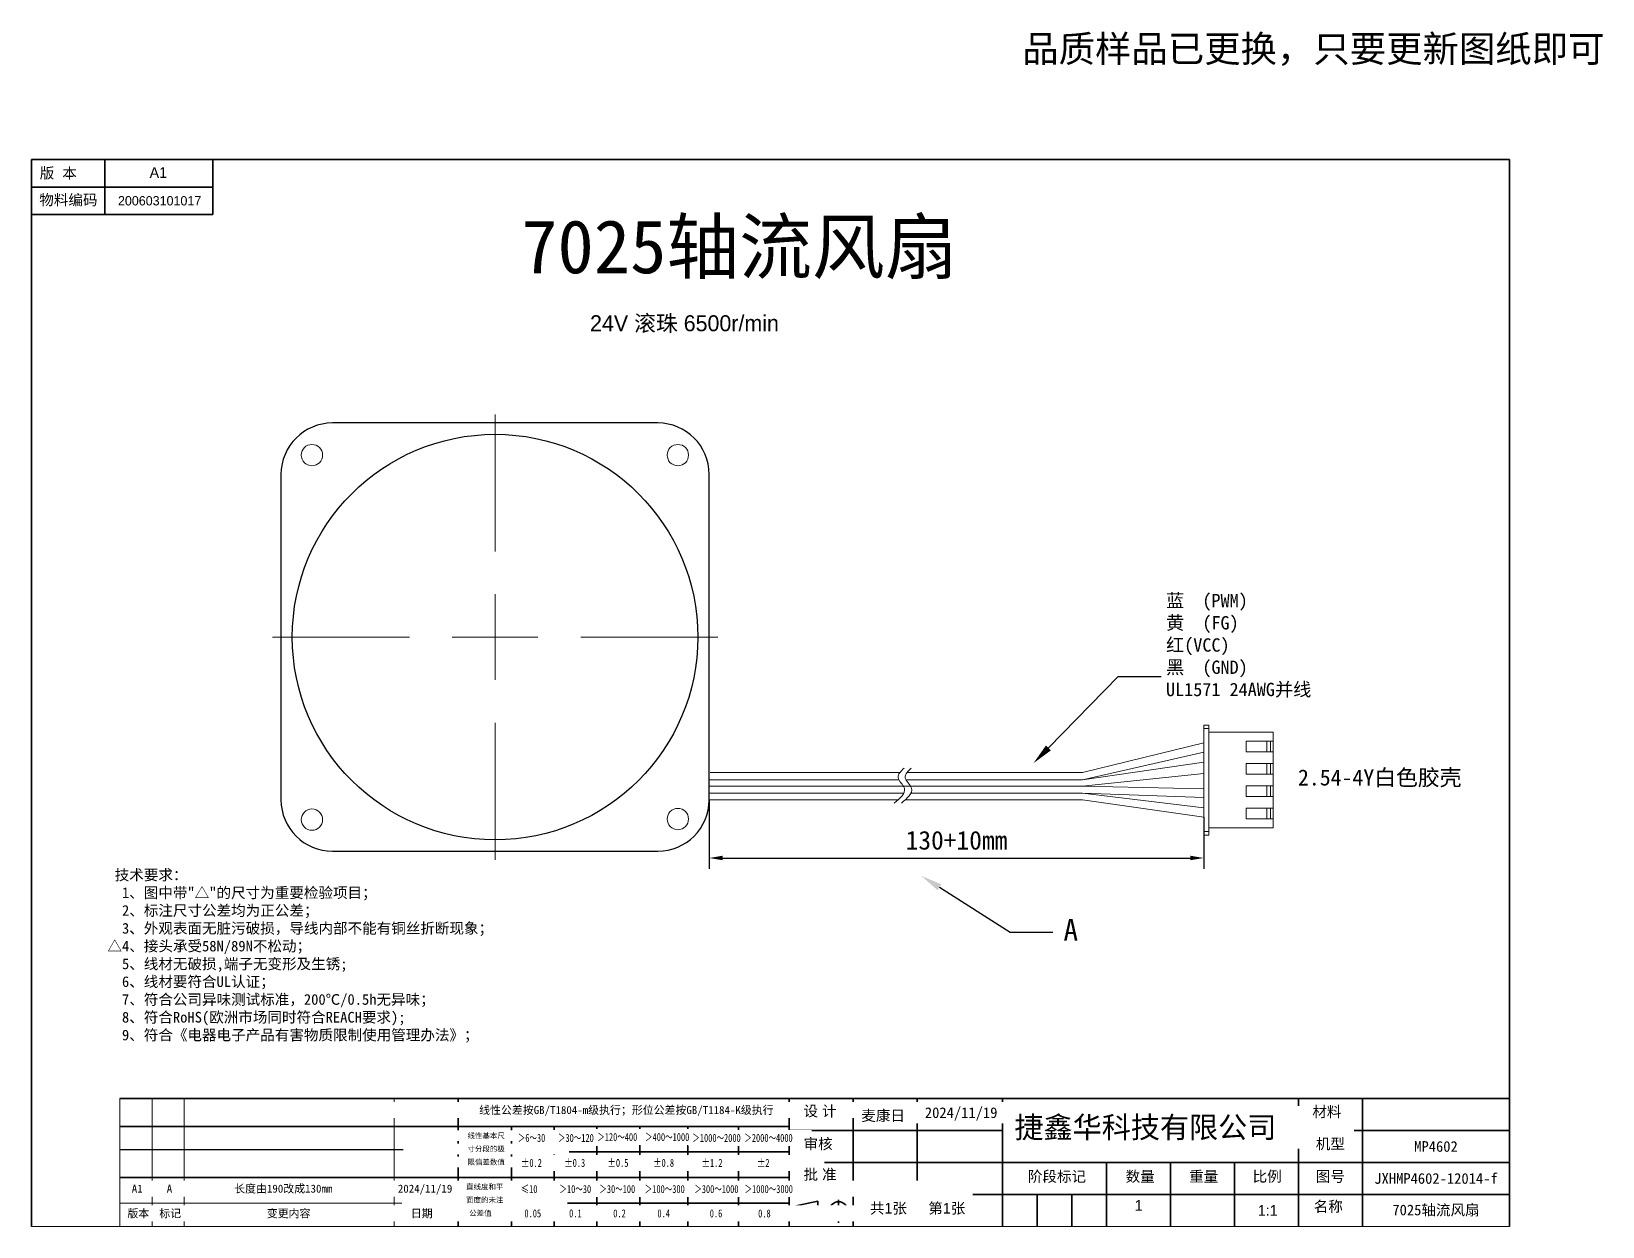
# Model space of a CAD drawing. Header units: millimetres. Extents: x -293 to 5666, y -3485 to 352.
# Drawn here: x 452.8 to 747.3, y -1910.2 to -1686.2 of the extents above; entities that cross this region are included whole.
import ezdxf
from ezdxf import colors
from ezdxf.entities.mleader import LeaderData, LeaderLine
from ezdxf.math import Vec2, Vec3

# ---------------------------------------------------------------- set-up
doc = ezdxf.new("R2010")
doc.units = ezdxf.units.MM
doc.header["$PDSIZE"] = -1
doc.linetypes.add('点画线', pattern=[18, 12, -2, 2, -2])
doc.layers.get('0').update_dxf_attribs({"lineweight": 18})
doc.layers.add('中心线层', color=1, linetype='点画线', lineweight=18)
doc.layers.add('更新', color=10, linetype='Continuous', lineweight=18)
doc.styles.add('SLDTEXTSTYLE0', font='')
doc.styles.add('SLDTEXTSTYLE1', font='')
doc.styles.get("Standard").update_dxf_attribs({"font": ''})
doc.styles.add('标准', font='', dxfattribs={"width": 0.667})
doc.styles.get('SLDTEXTSTYLE0').set_extended_font_data('汉仪长仿宋体')
doc.styles.get('SLDTEXTSTYLE1').set_extended_font_data('汉仪长仿宋体')
doc.styles.get('Standard').set_extended_font_data('FangSong')
doc.styles.get('标准').set_extended_font_data('宋体')
doc.dimstyles.new('ISO-25', dxfattribs={"dimtxt": 2.5, "dimasz": 2.5, "dimexe": 1.25, "dimexo": 0.625, "dimtad": 1, "dimtxsty": 'Standard', "dimcen": 2.5, "dimdle": 5, "dimadec": 0, "dimazin": 0, "dimtfac": 1, "dimtmove": 0, "dimatfit": 3, "dimfxl": 1, "dimarcsym": 0})

# ---------------------------------------------------------------- blocks, each defined once
blk = doc.blocks.new('SW_CENTERMARKSYMBOL_0')
at = {"layer": '中心线层', "color": 0}
for p, q in [((0, 5), (0, 13)), ((0, 0), (0, 2.5)), ((-5, 0), (-13, 0)), ((0, 0), (-2.5, 0)), ((0, 0), (0, -2.5)), ((0, 0), (2.5, 0)), ((5, 0), (13, 0)), ((0, -5), (0, -13))]:
    blk.add_line(p, q, dxfattribs=at)
blk = doc.blocks.new('*D1118')
at = {"color": 0, "lineweight": -2, "transparency": 16777216}
for p, q in [((579.83, -1830.23), (579.83, -1843.14)), ((672.53, -1833.5), (672.53, -1843.14)), ((582.33, -1841.14), (670.03, -1841.14))]:
    blk.add_line(p, q, dxfattribs=at)
at = {"color": 0, "transparency": 16777216}
for points in [[(582.33, -1840.72), (582.33, -1841.55), (579.83, -1841.14)], [(670.03, -1841.55), (670.03, -1840.72), (672.53, -1841.14)]]:
    blk.add_solid(points, dxfattribs=at)
at = {"layer": 'Defpoints', "color": 0, "transparency": 16777216}
for p in [(579.83, -1830.23), (672.53, -1833.5), (672.53, -1841.14)]:
    blk.add_point(p, dxfattribs=at)
at = {"color": 0, "transparency": 16777216, "insert": (626.18, -1837.84), "char_height": 3.5, "attachment_point": 5}
blk.add_mtext('\\A1;130+10mm', dxfattribs=at)

msp = doc.modelspace()

# ---------------------------------------------------------------- linework, layer by layer
at = {"color": 7, "linetype": 'Continuous', "lineweight": 25}
for p, q in [((466.5507, -1710.2167), (452.8007, -1710.2167)), ((452.8007, -1710.2167), (452.8007, -1715.3906)), ((466.5507, -1710.2167), (466.5507, -1715.3906)), ((466.5507, -1715.3906), (452.8007, -1715.3906)), ((570.196, -1759.6051), (509.2026, -1759.6051)), ((499.5721, -1769.2356), (499.5721, -1830.229)), ((579.8265, -1830.229), (579.8265, -1769.2356)), ((509.2026, -1839.8595), (570.196, -1839.8595)), ((532.8007, -1895.8167), (469.4015, -1895.8167))]:
    msp.add_line(p, q, dxfattribs=at)
at = {"color": 7, "linetype": 'Continuous', "lineweight": 35}
for p, q in [((452.8007, -1710.2167), (729.8007, -1710.2167)), ((452.8007, -1710.2167), (452.8007, -1910.2167)), ((466.5507, -1710.2167), (466.5507, -1720.5359)), ((486.7939, -1710.2167), (486.7939, -1720.5359)), ((729.8007, -1710.2167), (729.8007, -1910.2167)), ((452.8007, -1715.3906), (486.7939, -1715.3906)), ((452.8007, -1720.5359), (486.7939, -1720.5359)), ((594.8007, -1886.2167), (469.4015, -1886.2167)), ((532.8007, -1910.2167), (532.8007, -1886.2167)), ((532.8007, -1886.2167), (532.8007, -1910.2167)), ((594.8007, -1886.2167), (594.8007, -1910.2167)), ((594.8007, -1886.2167), (691.5892, -1886.2167)), ((594.8007, -1886.2167), (594.8007, -1910.2167)), ((608.0892, -1886.2167), (596.0892, -1886.2167)), ((606.8007, -1886.2212), (606.8007, -1910.2167)), ((618.8007, -1886.2212), (618.8007, -1904.2167)), ((634.8007, -1886.2167), (634.8007, -1910.2167)), ((690.3007, -1886.2167), (690.3007, -1910.2167)), ((691.5892, -1886.2167), (729.8628, -1886.2167)), ((702.3007, -1886.2167), (702.3007, -1910.2167)), ((594.8007, -1891.4379), (469.4015, -1891.4379)), ((542.8007, -1910.2167), (542.8007, -1891.4379)), ((550.8007, -1891.4379), (550.8007, -1910.2167)), ((558.8007, -1910.2167), (558.8007, -1891.4379)), ((566.8007, -1910.2167), (566.8007, -1891.4379)), ((575.8007, -1910.2167), (575.8007, -1891.4379)), ((585.3007, -1891.4379), (585.3007, -1910.2167)), ((634.8007, -1892.2167), (594.8007, -1892.2167)), ((690.3007, -1892.2167), (729.8007, -1892.2167)), ((542.8007, -1896.2379), (594.8007, -1896.2379)), ((594.8007, -1898.2167), (729.8007, -1898.2167)), ((654.3007, -1910.2167), (654.3007, -1898.2167)), ((666.3007, -1898.2167), (666.3007, -1910.2167)), ((678.3007, -1898.2167), (678.3007, -1910.2167)), ((532.8007, -1901.0379), (469.4015, -1901.0379)), ((634.8007, -1904.2167), (594.8007, -1904.2167)), ((604.0808, -1905.22), (604.0808, -1909.4921)), ((729.8007, -1904.2167), (634.8007, -1904.2167)), ((641.3007, -1910.2167), (641.3007, -1904.2167)), ((647.8007, -1904.2167), (647.8007, -1910.2167)), ((594.8007, -1905.8379), (542.8007, -1905.8379)), ((600.7472, -1907.3206), (594.7424, -1907.3206)), ((596.0808, -1906.3268), (600.1869, -1905.442)), ((596.0808, -1906.3268), (596.0808, -1908.3569)), ((600.1869, -1905.442), (600.1869, -1908.9385)), ((607.1632, -1907.3206), (602.3308, -1907.3206)), ((600.1869, -1908.9385), (596.0808, -1908.3569))]:
    msp.add_line(p, q, dxfattribs=at)
at = {"color": 0, "linetype": 'Continuous', "lineweight": 5}
for p, q in [((673.4522, -1816.2238), (672.53, -1816.2238)), ((672.53, -1816.8945), (672.53, -1816.2238)), ((673.4522, -1816.8945), (673.4522, -1816.2238)), ((673.4522, -1816.8945), (672.53, -1816.8945)), ((672.53, -1836.1762), (672.53, -1816.8945)), ((673.4522, -1836.1762), (673.4522, -1816.8945)), ((673.4522, -1817.5652), (685.5242, -1817.5652)), ((680.4942, -1819.2418), (685.5242, -1819.2418)), ((680.4942, -1821.2538), (680.4942, -1819.2418)), ((684.3506, -1821.2538), (684.3506, -1819.2418)), ((685.0212, -1821.2538), (685.0212, -1819.2418)), ((685.5242, -1819.2418), (685.5242, -1817.5652)), ((685.5242, -1819.2418), (685.5242, -1821.2538)), ((685.5242, -1821.2538), (680.4942, -1821.2538)), ((685.5242, -1823.4335), (685.5242, -1821.2538)), ((680.4942, -1823.4335), (685.5242, -1823.4335)), ((680.4942, -1825.4455), (680.4942, -1823.4335)), ((685.5242, -1825.4455), (680.4942, -1825.4455)), ((684.3506, -1825.4455), (684.3506, -1823.4335)), ((685.0212, -1825.4455), (685.0212, -1823.4335)), ((685.5242, -1823.4335), (685.5242, -1825.4455)), ((685.5242, -1827.6252), (685.5242, -1825.4455)), ((680.4942, -1827.6252), (685.5242, -1827.6252)), ((680.4942, -1829.6372), (680.4942, -1827.6252)), ((684.3506, -1829.6372), (684.3506, -1827.6252)), ((685.0212, -1829.6372), (685.0212, -1827.6252)), ((685.5242, -1827.6252), (685.5242, -1829.6372)), ((685.5242, -1829.6372), (680.4942, -1829.6372)), ((685.5242, -1831.8169), (685.5242, -1829.6372)), ((729.7979, -1830.0573), (729.7979, -1886.1161)), ((680.4942, -1831.8169), (685.5242, -1831.8169)), ((680.4942, -1833.8289), (680.4942, -1831.8169)), ((685.5242, -1833.8289), (680.4942, -1833.8289)), ((684.3506, -1833.8289), (684.3506, -1831.8169)), ((685.0212, -1833.8289), (685.0212, -1831.8169)), ((685.5242, -1831.8169), (685.5242, -1833.8289)), ((685.5242, -1835.5056), (685.5242, -1833.8289)), ((673.4522, -1836.1762), (672.53, -1836.1762)), ((672.53, -1836.8469), (672.53, -1836.1762)), ((673.4522, -1836.8469), (672.53, -1836.8469)), ((673.4522, -1835.5056), (685.5242, -1835.5056)), ((673.4522, -1836.8469), (673.4522, -1836.1762))]:
    msp.add_line(p, q, dxfattribs=at)
at = {"color": 0}
for p, q in [((649.8132, -1825.1343), (672.53, -1819.5476)), ((649.8132, -1826.4679), (672.53, -1821.3219)), ((580.0216, -1825.1343), (608.0055, -1825.1343)), ((608.0055, -1825.1343), (615.5596, -1825.1343)), ((616.9007, -1825.1343), (649.8132, -1825.1343)), ((649.8132, -1826.4679), (672.53, -1823.1774)), ((649.8132, -1827.6816), (672.53, -1825.2893)), ((579.8265, -1827.6816), (608.0055, -1827.6816)), ((579.8926, -1826.4679), (607.9409, -1826.4679)), ((580.0216, -1827.6816), (606.5106, -1827.6816)), ((607.9409, -1826.4679), (615.3725, -1826.4679)), ((608.0055, -1827.6816), (649.8132, -1827.6816)), ((608.7055, -1827.6816), (616.2242, -1827.6816)), ((616.7136, -1826.4679), (649.8132, -1826.4679)), ((617.5652, -1827.6816), (649.8132, -1827.6816)), ((649.8132, -1827.6816), (672.53, -1828.1599)), ((579.8265, -1830.229), (608.7055, -1830.229)), ((579.8926, -1829.0153), (607.9409, -1829.0153)), ((607.9409, -1829.0153), (616.3019, -1829.0153)), ((608.7055, -1830.229), (615.2393, -1830.229)), ((616.5804, -1830.229), (649.8132, -1830.229)), ((617.6429, -1829.0153), (649.8132, -1829.0153)), ((649.8132, -1829.0153), (672.53, -1829.782)), ((649.8132, -1829.0153), (672.53, -1831.7129)), ((672.53, -1833.4961), (649.8132, -1830.229))]:
    msp.add_line(p, q, dxfattribs=at)
at = {"lineweight": 5}
for p, q in [((469.4015, -1886.2167), (469.4015, -1910.2167)), ((475.4015, -1886.2167), (475.4015, -1910.2167)), ((481.4015, -1886.2167), (481.4015, -1910.2167)), ((520.815, -1886.2167), (520.815, -1910.2167)), ((532.8007, -1905.8379), (469.4015, -1905.8379)), ((452.8007, -1910.2167), (729.8007, -1910.2167)), ((469.4015, -1910.2167), (532.8007, -1910.2167))]:
    msp.add_line(p, q, dxfattribs=at)
msp.add_line((702.3007, -1886.2167), (716.0507, -1886.2167))
at = {"color": 0, "linetype": 'Continuous', "lineweight": 35}
msp.add_line((532.8007, -1901.0379), (594.8007, -1901.0379), dxfattribs=at)
at = {"color": 7, "linetype": 'Continuous', "lineweight": 25}
msp.add_circle((539.6993, -1799.7323), 38, dxfattribs=at)
for centre in [(505.3769, -1765.632), (573.9553, -1765.632), (505.3769, -1833.9526), (573.9553, -1833.8326)]:
    msp.add_circle(centre, 2)
at = {"color": 7, "linetype": 'Continuous', "lineweight": 35}
for radius in [1.75, 1]:
    msp.add_circle((604.0808, -1907.3206), radius, dxfattribs=at)
at = {"color": 7, "linetype": 'Continuous', "lineweight": 25}
for centre, start, end in [((509.2026, -1769.2356), 90, 180), ((570.196, -1769.2356), 0, 90), ((509.2026, -1830.229), 180, 270), ((570.196, -1830.229), 270, 0)]:
    msp.add_arc(centre, 9.6305, start, end, dxfattribs=at)
at = {"color": 0}
for points in [[(616.3617, -1824.2719), (615.2305, -1826.0375), (616.4168, -1828.0791), (614.5132, -1830.8379)], [(617.7027, -1824.2719), (616.5716, -1826.0375), (617.7579, -1828.0791), (615.8543, -1830.8379)]]:
    msp.add_spline(points, degree=3, dxfattribs=at)

# ---------------------------------------------------------------- block references
at = {"xscale": 3.210176287233646, "yscale": 3.210176287233646, "zscale": 3.210176287233646}
msp.add_blockref('SW_CENTERMARKSYMBOL_0', (539.6993, -1799.7323), dxfattribs=at)

# ---------------------------------------------------------------- texts
at = {"color": 0, "width": 110.621868, "attachment_point": 1, "style": 'SLDTEXTSTYLE1'}
for s, insert, char_height in [('品质样品已更换，只要更新图纸即可', (638.5053, -1686.9786), 5), (' 24V {\\f宋体|b0|i0|c134|p2;滚珠} 6500r/min ', (556.3879, -1739.4177), 3)]:
    msp.add_mtext(s, dxfattribs=dict(at, insert=insert, char_height=char_height))
at = {"color": 7, "linetype": 'Continuous', "lineweight": 35}
for s, insert, char_height, width, attachment_point, style in [(' 版  本', (453.6175, -1711.7722), 2, 24.189751, 1, 'SLDTEXTSTYLE0'), ('A1', (476.5903, -1711.6757), 2, 8.155396, 2, 'SLDTEXTSTYLE1'), ('物料编码', (454.2724, -1716.7906), 2, 26.865651, 1, 'SLDTEXTSTYLE0'), ('200603101017', (476.8264, -1717.087), 1.75, 8.261508, 2, 'SLDTEXTSTYLE1'), ('设 计', (597.5082, -1887.5594), 2, 12.591528, 1, 'SLDTEXTSTYLE0'), ('批 准', (597.5106, -1899.4462), 2, 12.496249, 1, 'SLDTEXTSTYLE0'), ('阶段标记', (639.5555, -1899.8159), 2, 20.265178, 1, 'SLDTEXTSTYLE0'), ('数量', (657.8766, -1899.8159), 2, 9.645199, 1, 'SLDTEXTSTYLE0'), ('重量', (669.7883, -1899.8159), 2, 9.549919, 1, 'SLDTEXTSTYLE0'), ('比例', (681.6735, -1899.8159), 2, 9.066193, 1, 'SLDTEXTSTYLE0'), ('图号', (693.5205, -1899.8159), 2, 9.410665, 1, 'SLDTEXTSTYLE0'), ('名称', (693.1376, -1905.436), 2, 9.571907, 1, 'SLDTEXTSTYLE0'), ('共1张', (609.9522, -1905.7701), 2, 14.069252, 1, 'SLDTEXTSTYLE0'), ('第1张', (620.9038, -1905.7701), 2, 14.135734, 1, 'SLDTEXTSTYLE0'), ('1', (659.5731, -1905.2478), 2, 0.833795, 1, 'SLDTEXTSTYLE1'), ('1:1', (684.5135, -1906.1842), 2, 5.951293, 2, 'SLDTEXTSTYLE1')]:
    msp.add_mtext(s, dxfattribs=dict(at, insert=insert, char_height=char_height, width=width, attachment_point=attachment_point, style=style))
at = {"lineweight": 35, "insert": (585.4807, -1727.1132), "char_height": 10, "width": 148.542964, "attachment_point": 5, "bg_fill": 2}
msp.add_mtext('{\\C1;7025轴流风扇}', dxfattribs=at)
at = {"color": 0, "lineweight": -2, "insert": (665.4509, -1791.6313), "char_height": 2.5, "width": 34.214741, "attachment_point": 1}
msp.add_mtext('蓝  (PWM)\\P黄  (FG)\\P红(VCC)\\P黑  (GND)\\PUL1571 24AWG并线', dxfattribs=at)
at = {"color": 0, "insert": (690.1831, -1824.5512), "char_height": 3, "width": 45.67104, "attachment_point": 1}
msp.add_mtext('2.54-4Y白色胶壳', dxfattribs=at)
at = {"lineweight": 35, "char_height": 2, "width": 27.5, "attachment_point": 5}
for s, insert in [('MP4602', (716.0507, -1895.2167)), ('JXHMP4602-12014-f', (716.0507, -1901.2167)), ('7025轴流风扇', (716.0507, -1907.2167))]:
    msp.add_mtext(s, dxfattribs=dict(at, insert=insert))

# ---------------------------------------------------------------- leaders
at = {"color": 0}
ml = msp.add_multileader_mtext('Standard', dxfattribs=at)
ml.set_content('')
ml.set_leader_properties()
ml.build(insert=Vec2(0, 0))
ml.multileader.update_dxf_attribs({"text_right_attachment_type": 6})
ctx = ml.context
ctx.base_point, ctx.plane_origin = Vec3(664.5107, -1807.1244), Vec3(640.6183, -1823.3623)
ctx.right_attachment = 6
notes = []
notes.append((ctx, [(0, (1, 1, 0), (656.5107, -1807.1244), (1, 0), 8, [(0, [(640.6183, -1823.3623)], 256, [])])]))
ctx.mtext.insert = Vec3(666.5107, -1805.1244)
at = {"layer": '更新', "color": 0}
ml = msp.add_multileader_mtext('Standard', dxfattribs=at)
ml.set_content('A')
ml.set_leader_properties()
ml.build(insert=Vec2(0, 0))
ml.multileader.update_dxf_attribs({"text_right_attachment_type": 6})
ctx = ml.context
ctx.base_point, ctx.plane_origin = Vec3(644.2404, -1855.0137), Vec3(619.5866, -1844.4821)
ctx.right_attachment = 6
notes.append((ctx, [(0, (1, 1, 0), (636.2404, -1855.0137), (1, 0), 8, [(0, [(619.5866, -1844.4821)], 256, [])])]))
ctx.mtext.insert = Vec3(646.2404, -1852.6023)
for ctx, leaders in notes:
    for number, flags, end, landing, length, lines in leaders:
        leader = LeaderData()
        leader.index, (leader.has_last_leader_line, leader.has_dogleg_vector, leader.attachment_direction) = number, flags
        leader.last_leader_point, leader.dogleg_vector, leader.dogleg_length = Vec3(end), Vec3(landing), length
        for number, points, colour, breaks in lines:
            line = LeaderLine()
            line.index, line.vertices, line.color, line.breaks = number, Vec3.list(points), colors.encode_raw_color(colour), breaks
            leader.lines.append(line)
        ctx.leaders.append(leader)

# ---------------------------------------------------------------- next in the draw order: texts
at = {"lineweight": 5, "insert": (467.0511, -1843.3067), "char_height": 2, "width": 134.900057, "attachment_point": 1, "bg_fill": 2}
msp.add_mtext(' 技术要求：\\P  1、图中带"△"的尺寸为重要检验项目；\\P  2、标注尺寸公差均为正公差；\\P  3、外观表面无脏污破损，导线内部不能有铜丝折断现象；\\P△4、接头承受58N/89N不松动；\\P  5、线材无破损,端子无变形及生锈;\\P  6、线材要符合UL认证；\\P  7、符合公司异味测试标准，200℃/0.5h无异味；\\P  8、符合RoHS(欧洲市场同时符合REACH要求);\\P  9、符合《电器电子产品有害物质限制使用管理办法》；', dxfattribs=at)
at = {"color": 7, "linetype": 'Continuous', "lineweight": 35, "bg_fill": 2}
for s, insert, char_height, width, attachment_point in [('线性公差按GB/T1804-m级执行；形位公差按GB/T1184-K级执行', (564.305, -1887.628), 1.5, 102.418669, 2), ('捷鑫华科技有限公司', (637.0299, -1889.6027), 4, 61.63028, 1)]:
    msp.add_mtext(s, dxfattribs=dict(at, insert=insert, char_height=char_height, width=width, attachment_point=attachment_point))
at = {"color": 7, "linetype": 'Continuous', "lineweight": 35, "char_height": 1.5, "width": 11.89955, "attachment_point": 1, "style": '标准', "bg_fill": 2}
for s, insert in [('＞6～30', (543.9609, -1892.8492)), ('%%P0.2', (544.5594, -1897.5249)), ('≤10', (544.5145, -1902.434)), ('0.05', (545.2005, -1906.9883)), ('0.4', (570.1318, -1907.0001))]:
    msp.add_mtext(s, dxfattribs=dict(at, insert=insert))

# ---------------------------------------------------------------- next in the draw order: texts
at = {"color": 7, "linetype": 'Continuous', "lineweight": 35, "insert": (627.052, -1887.8694), "char_height": 2, "width": 27.117959, "attachment_point": 2, "bg_fill": 2}
msp.add_mtext('2024/11/19', dxfattribs=at)
at = {"color": 7, "linetype": 'Continuous', "lineweight": 35, "char_height": 2, "attachment_point": 1, "style": 'SLDTEXTSTYLE0'}
for s, insert, width in [(' 材料', (692.1234, -1887.6866), 12.899354), ('机型', (693.5205, -1893.7105), 9.769795)]:
    msp.add_mtext(s, dxfattribs=dict(at, insert=insert, width=width))
at = {"color": 7, "linetype": 'Continuous', "lineweight": 35, "char_height": 1.5, "width": 11.89955, "attachment_point": 1, "style": '标准', "bg_fill": 2}
for s, insert in [('＞30～120', (551.4839, -1892.8492)), ('%%P0.3', (552.6757, -1897.5249)), ('＞30～100', (559.248, -1902.434)), ('0.1', (553.576, -1906.9883)), ('0.6', (579.9371, -1907.0001))]:
    msp.add_mtext(s, dxfattribs=dict(at, insert=insert))

# ---------------------------------------------------------------- next in the draw order: dimensions: what is measured, and where the dimension line sits
at = {"color": 0}
dim = msp.add_linear_dim(base=(672.53, -1841.1369), p1=(579.8265, -1830.229), p2=(672.53, -1833.4961), text='130+10mm', dimstyle='ISO-25', override={"dimtxt": 3.5, "dimexe": 2, "dimexo": 0, "dimgap": 1.524, "dimtih": 1, "dimtoh": 1, "dimzin": 0, "dimtxsty": 'Standard', "dimadec": 2, "dimtolj": 1}, dxfattribs=at)
dim.commit()
dim.dimension.update_dxf_attribs({"geometry": '*D1118', "text_midpoint": (626.1782, -1837.8429)})

# ---------------------------------------------------------------- next in the draw order: texts
at = {"lineweight": 35, "insert": (612.4391, -1889.5267), "char_height": 2, "width": 12, "attachment_point": 5}
msp.add_mtext('麦康日', dxfattribs=at)
at = {"color": 0, "linetype": 'Continuous', "lineweight": 35, "insert": (538.0221, -1892.6893), "char_height": 1, "width": 30, "attachment_point": 2, "bg_fill": 2}
msp.add_mtext('线性基本尺', dxfattribs=at)
at = {"color": 7, "linetype": 'Continuous', "lineweight": 35, "char_height": 1.5, "width": 11.89955, "attachment_point": 1, "style": '标准', "bg_fill": 2}
for s, insert in [('＞120～400', (558.8556, -1892.6886)), ('%%P0.5', (560.7813, -1897.5249)), ('＞10～30', (551.772, -1902.434)), ('＞100～300', (567.7495, -1902.434)), ('0.2', (561.845, -1906.9883)), ('0.8', (589.0083, -1907.0001))]:
    msp.add_mtext(s, dxfattribs=dict(at, insert=insert))

# ---------------------------------------------------------------- next in the draw order: texts
for s, insert in [('＞400～1000', (567.8232, -1892.6886)), ('%%P0.8', (569.3323, -1897.5249)), ('＞300～1000', (577.0404, -1902.434))]:
    msp.add_mtext(s, dxfattribs=dict(at, insert=insert))
at = {"color": 0, "linetype": 'Continuous', "lineweight": 35, "char_height": 1, "width": 30, "attachment_point": 2, "bg_fill": 2}
for s, insert in [('寸分段的极', (538.0255, -1895.1588)), ('直线度和平', (537.7628, -1902.2561))]:
    msp.add_mtext(s, dxfattribs=dict(at, insert=insert))

# ---------------------------------------------------------------- next in the draw order: texts
at = {"color": 7, "linetype": 'Continuous', "lineweight": 35, "char_height": 1.5, "width": 11.89955, "attachment_point": 1, "style": '标准', "bg_fill": 2}
for s, insert in [('＞1000～2000', (576.676, -1892.8492)), ('%%P1.2', (578.4149, -1897.5249)), ('＞1000～3000', (586.4583, -1902.434))]:
    msp.add_mtext(s, dxfattribs=dict(at, insert=insert))
at = {"color": 0, "linetype": 'Continuous', "lineweight": 35, "char_height": 1, "width": 30, "attachment_point": 2, "bg_fill": 2}
for s, insert in [('限偏差数值', (538.0255, -1897.6282)), ('面度的未注', (537.7628, -1904.7255))]:
    msp.add_mtext(s, dxfattribs=dict(at, insert=insert))

# ---------------------------------------------------------------- next in the draw order: texts
at = {"color": 7, "linetype": 'Continuous', "lineweight": 35, "char_height": 1.5, "width": 11.89955, "attachment_point": 1, "style": '标准', "bg_fill": 2}
for s, insert in [('＞2000～4000', (586.4171, -1892.8492)), ('%%P2', (588.7905, -1897.5249))]:
    msp.add_mtext(s, dxfattribs=dict(at, insert=insert))
at = {"lineweight": 5, "insert": (490.8041, -1902.3598), "char_height": 1.5, "width": 106.970835, "attachment_point": 1, "bg_fill": 2}
msp.add_mtext('长度由190改成130mm', dxfattribs=at)
at = {"color": 0, "linetype": 'Continuous', "lineweight": 35, "insert": (536.9431, -1907.195), "char_height": 1, "width": 30, "attachment_point": 2, "bg_fill": 2}
msp.add_mtext('公差值', dxfattribs=at)

# ---------------------------------------------------------------- next in the draw order: texts
at = {"color": 7, "linetype": 'Continuous', "lineweight": 35, "insert": (597.5106, -1893.7105), "char_height": 2, "width": 9.491286, "attachment_point": 1, "style": 'SLDTEXTSTYLE0'}
msp.add_mtext('审核', dxfattribs=at)
at = {"lineweight": 5, "char_height": 1.5, "width": 106.970835, "attachment_point": 1, "bg_fill": 2}
for s, insert in [('2024/11/19', (521.4775, -1902.3598)), ('变更内容', (496.9102, -1907.0001))]:
    msp.add_mtext(s, dxfattribs=dict(at, insert=insert))

# ---------------------------------------------------------------- next in the draw order: texts
for s, insert in [('A1', (471.6067, -1902.3598)), ('日期', (523.9126, -1907.0001))]:
    msp.add_mtext(s, dxfattribs=dict(at, insert=insert))

# ---------------------------------------------------------------- next in the draw order: texts
for s, insert in [('A', (478.1626, -1902.3598)), ('版本', (470.7861, -1907.0001))]:
    msp.add_mtext(s, dxfattribs=dict(at, insert=insert))

# ---------------------------------------------------------------- next in the draw order: texts
at = {"lineweight": 5, "insert": (476.7615, -1907.0001), "char_height": 1.5, "width": 106.970835, "attachment_point": 1, "bg_fill": 2}
msp.add_mtext('标记', dxfattribs=at)

doc.saveas('drawing.dxf')
